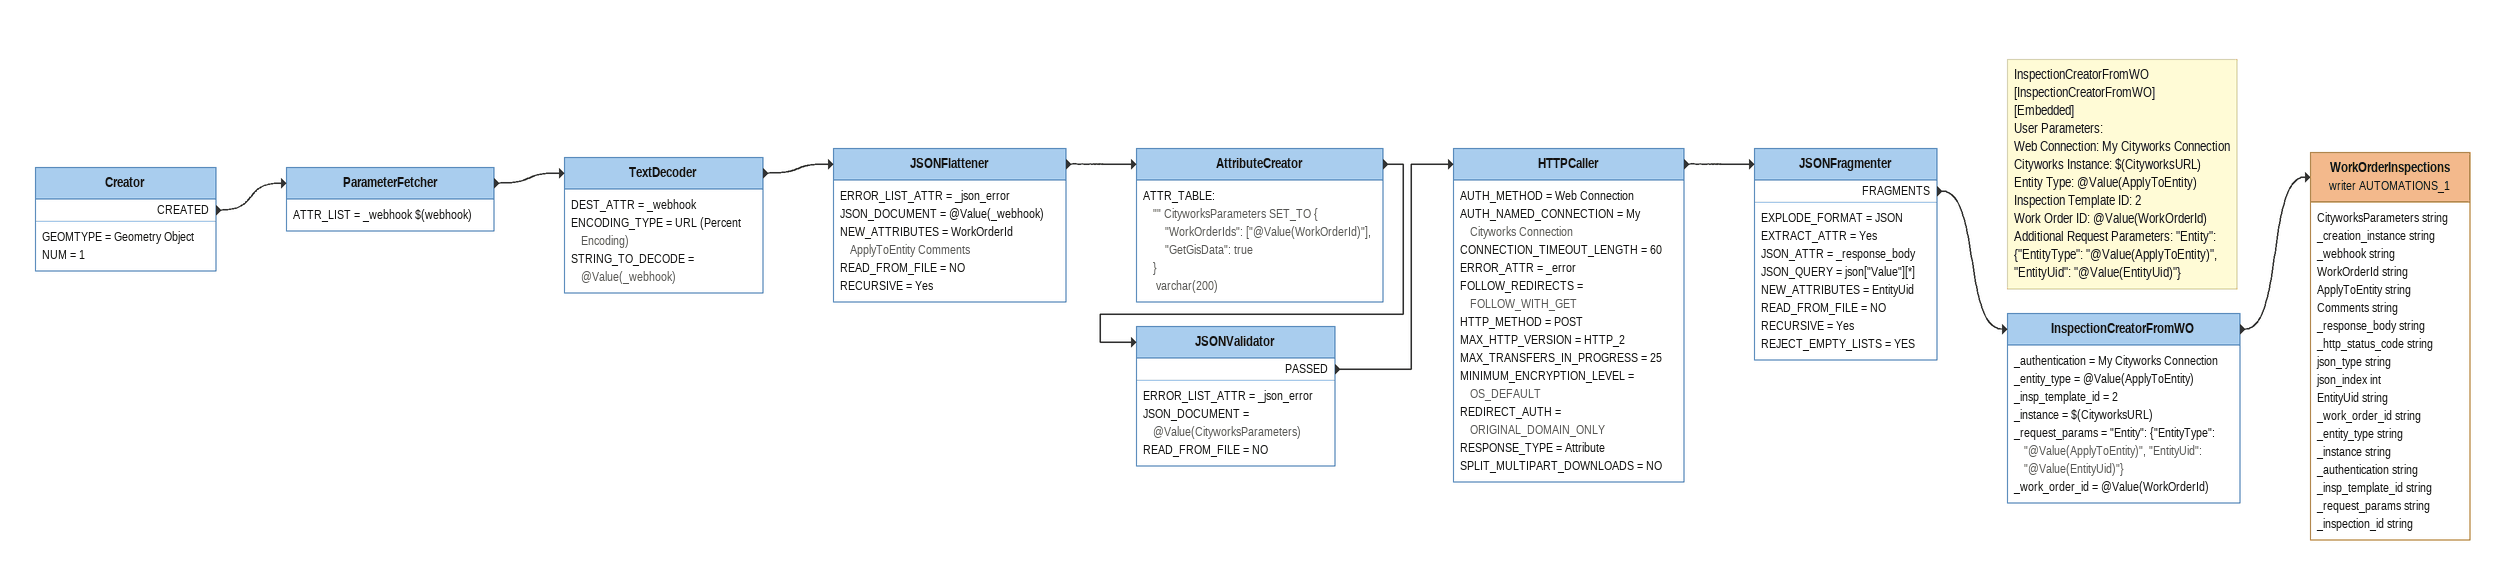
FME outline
Creator
    GEOMTYPE = Geometry Object
    NUM = 1
    CREATED -> ParameterFetcher
ParameterFetcher
    ATTR_LIST = _webhook $(webhook)
    -> TextDecoder
TextDecoder
    DEST_ATTR = _webhook
    ENCODING_TYPE = URL (Percent Encoding)
    STRING_TO_DECODE = @Value(_webhook)
    -> JSONFlattener
JSONFlattener
    ERROR_LIST_ATTR = _json_error
    JSON_DOCUMENT = @Value(_webhook)
    NEW_ATTRIBUTES = WorkOrderId ApplyToEntity Comments
    READ_FROM_FILE = NO
    RECURSIVE = Yes
    -> AttributeCreator
AttributeCreator
    ATTR_TABLE:
      "" CityworksParameters SET_TO {
          "WorkOrderIds": ["@Value(WorkOrderId)"],
          "GetGisData": true
      }
       varchar(200)
    -> JSONValidator
JSONValidator
    ERROR_LIST_ATTR = _json_error
    JSON_DOCUMENT = @Value(CityworksParameters)
    READ_FROM_FILE = NO
    PASSED -> HTTPCaller
HTTPCaller
    AUTH_METHOD = Web Connection
    AUTH_NAMED_CONNECTION = My Cityworks Connection
    CONNECTION_TIMEOUT_LENGTH = 60
    ERROR_ATTR = _error
    FOLLOW_REDIRECTS = FOLLOW_WITH_GET
    HTTP_METHOD = POST
    MAX_HTTP_VERSION = HTTP_2
    MAX_TRANSFERS_IN_PROGRESS = 25
    MINIMUM_ENCRYPTION_LEVEL = OS_DEFAULT
    REDIRECT_AUTH = ORIGINAL_DOMAIN_ONLY
    RESPONSE_TYPE = Attribute
    SPLIT_MULTIPART_DOWNLOADS = NO
    -> JSONFragmenter
JSONFragmenter
    EXPLODE_FORMAT = JSON
    EXTRACT_ATTR = Yes
    JSON_ATTR = _response_body
    JSON_QUERY = json["Value"][*]
    NEW_ATTRIBUTES = EntityUid
    READ_FROM_FILE = NO
    RECURSIVE = Yes
    REJECT_EMPTY_LISTS = YES
    FRAGMENTS -> InspectionCreatorFromWO
Note: InspectionCreatorFromWO [InspectionCreatorFromWO] / [Embedded] / User Parameters: / Web Connection: My Cityworks Connection / Cityworks Instance: $(CityworksURL) / Entity Type: @Value(ApplyToEntity) / Inspection Template ID: 2 / Work Order ID: @Value(WorkOrderId) / Additional Request Parameters: "Entity": {"EntityType": "@Value(ApplyToEntity)", "EntityUid": "@Value(EntityUid)"}
InspectionCreatorFromWO
    _authentication = My Cityworks Connection
    _entity_type = @Value(ApplyToEntity)
    _insp_template_id = 2
    _instance = $(CityworksURL)
    _request_params = "Entity": {"EntityType": "@Value(ApplyToEntity)", "EntityUid": "@Value(EntityUid)"}
    _work_order_id = @Value(WorkOrderId)
    -> WorkOrderInspections (writer AUTOMATIONS_1)
WorkOrderInspections (writer AUTOMATIONS_1)
    attributes: CityworksParameters string, _creation_instance string, _webhook string, WorkOrderId string, ApplyToEntity string, Comments string, _response_body string, _http_status_code string, json_type string, json_index int, EntityUid string, _work_order_id string, _entity_type string, _instance string, _authentication string, _insp_template_id string, _request_params string, _inspection_id string
